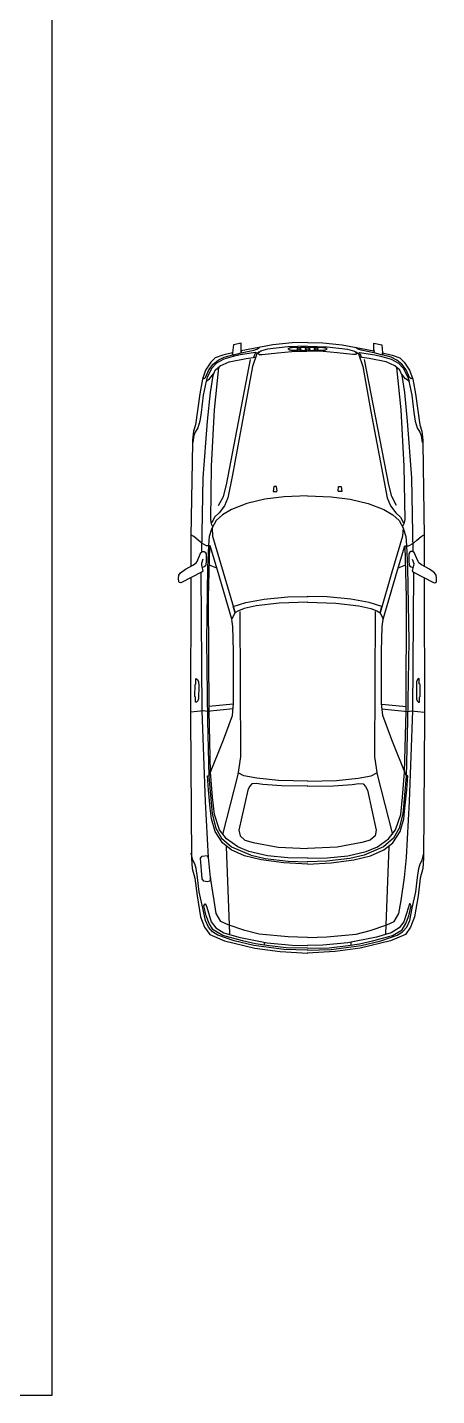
# Model space of a CAD drawing. Header units: inches. Extents: x -50197 to -1492, y -75204 to 801.
# Drawn here: x -21706 to -18764, y -19253 to -9413 of the extents above; entities that cross this region are included whole.
import ezdxf

# ---------------------------------------------------------------- set-up
doc = ezdxf.new("R2010")
doc.units = ezdxf.units.IN
doc.header["$MEASUREMENT"] = 0
doc.layers.add('cad-block.com', color=7, linetype='Continuous')

# ---------------------------------------------------------------- blocks, each defined once
blk = doc.blocks.new('A$C25803E90')
for p, q in [((1600.3, 1631.2), (1619.8, 1583.1)), ((2601.6, 1463.1), (2617.7, 1636.8)), ((3624.3, 1513.3), (4252.8, 1489.5)), ((79.3, 1304.2), (107.7, 1317)), ((4312.5, 1240), (4333.7, 1240)), ((4312.5, 615.9), (4333.7, 615.9)), ((79.3, 551.7), (107.7, 538.9)), ((2601.6, 392.8), (2617.7, 219)), ((3624.3, 342.5), (4252.8, 366.4)), ((1600.3, 224.7), (1619.8, 272.7))]:
    blk.add_line(p, q)
for points in [[(1558.2, 1679.7), (1590.1, 1691), (1603, 1690.6), (1632, 1683), (1642.5, 1680.1), (1650.2, 1684.6), (1728.8, 1838.1), (1726.4, 1847.4), (1721.2, 1853.9), (1695.4, 1855.9), (1672, 1852.2), (1656.2, 1840.2), (1630, 1805.1), (1597.8, 1747.4), (1583.3, 1728.5), (1574.4, 1722.1), (1511.1, 1695.5), (1503.4, 1682.2), (1503.4, 1671.3), (1506.6, 1662.8), (1520.7, 1657.2), (1580.4, 1655.6), (1606.2, 1662), (1614.3, 1671.7), (1617.5, 1684.2)], [(0, 927.5), (3.6, 1038.2), (17.1, 1176.9), (58.9, 1404.9), (5, 1404.9), (16.3, 1460.9), (73.4, 1466.5), (90.3, 1537.1), (110.4, 1590.9), (141.8, 1623.4), (199, 1660.4), (264, 1683.9), (369.4, 1703), (591.7, 1734.4), (637.7, 1748.9), (702.7, 1755.7), (725.1, 1755.7), (1392.8, 1766.9), (1608.8, 1767.1)], [(255.5, 1676.9), (262.4, 1672.1), (252.6, 1661.3), (197.8, 1636.8), (156.7, 1606.5), (126.3, 1570.3), (105.8, 1528.3), (88.1, 1465.6), (73.5, 1466.6), (90.1, 1466.6), (74.4, 1406), (58.8, 1406), (74.4, 1405), (55.8, 1313), (48, 1292.5), (35.3, 1272.9)], [(1501.7, 1687.8), (974.4, 1677.1), (564.9, 1647.7), (358.8, 1626.3), (238.3, 1607.6), (198.7, 1591.8), (168.4, 1556.6), (138.1, 1492.1), (114.6, 1369.8), (106.7, 1303.3)], [(278.4, 1655.6), (379.6, 1678.5), (503.8, 1691.8), (565.1, 1702.2), (614.6, 1715.5), (644.2, 1734.7), (670, 1744.3), (718.8, 1752.4)], [(1867.9, 926.5), (1874.6, 1132.3), (1893.6, 1296.7), (1912.6, 1384), (1929.4, 1425.3), (1944, 1451.1), (1989.8, 1472.3), (1636.2, 1575.2), (1461.2, 1628), (1461.2, 1639.4), (1461.9, 1654.6), (1443.7, 1688.9), (1422.3, 1714.7), (1395.7, 1745.9), (1382.8, 1767.2)], [(4279.2, 928.3), (4274.6, 1067.5), (4254.9, 1276.3), (4227.7, 1379.2), (4188.3, 1498.7), (4164.1, 1551.6), (4106.6, 1584.9), (4012.8, 1600), (3846.3, 1625.8), (3702.5, 1639.4), (3299.5, 1660.6), (2648.6, 1684.8), (1654.8, 1691.9)], [(1692.5, 1767.3), (2694.8, 1768.6), (3709.2, 1761.6), (3783.5, 1757), (3850.9, 1738.4), (3978.6, 1722.2), (4129.6, 1696.6), (4204, 1668.8), (4257.4, 1631.6), (4303.8, 1524.8), (4354.4, 1306.6), (4379.9, 1125.5), (4391.5, 925.9)], [(2416.7, 1730.9), (2423.5, 1718.8), (2439.9, 1711.6), (2465.6, 1710.6), (2561.6, 1710.9), (2576.6, 1715.6), (2585.5, 1725.5), (2585.5, 1732.7), (2550.5, 1732.3), (2546.6, 1737.7), (2458.8, 1737), (2453.5, 1730.5), (2417.1, 1731.2)], [(2634.7, 1463.1), (2652.5, 1649.6), (2649.1, 1673.3), (2654.2, 1721.6), (2658.4, 1766.5)], [(4370, 925.3), (4365.4, 1097.8), (4335.2, 1314.1), (4303.4, 1454.8), (4261, 1572.8), (4238.3, 1610.6), (4205, 1640.9), (4156.6, 1662.1), (4067.3, 1680.2), (3949.2, 1705.9), (3847.8, 1719.6), (3782.7, 1728.6), (3749.4, 1737.7), (3722.2, 1752.8), (3672.2, 1764.9)], [(4354.8, 928.3), (4353.3, 1082.7), (4336.7, 1220.3), (4323.1, 1302), (4303.4, 1395.8), (4264, 1538), (4223.2, 1607.6), (4177.8, 1634.8), (4121.7, 1656), (4052.1, 1672.7), (4035.5, 1665.1), (4035.5, 1660.6), (4059.7, 1653), (4167.2, 1619.7), (4209.5, 1586.4), (4244.3, 1528.9), (4276.1, 1423), (4317, 1217.3), (4333.7, 1038.8), (4336.7, 926.8)], [(61.7, 1262.2), (68.6, 1279.8), (81.3, 1293.5), (173.3, 1324.8), (495.3, 1382.5), (951.8, 1468.2), (1116.6, 1500.5), (1174.7, 1525.3), (1226.1, 1562.9), (1256.3, 1596.3), (1296.1, 1616.7)], [(78.4, 1292.5), (72.5, 1302.3), (88.1, 1411.8), (100.9, 1462.7), (119.5, 1529.2), (147.8, 1582.1), (184.1, 1615.3), (248.7, 1649.6), (279, 1657.4), (262.4, 1631.9), (226.1, 1603.6)], [(178.8, 1567), (483.2, 1598.6), (889.6, 1619.7), (1272.3, 1626.8), (1304.2, 1619.9), (1322.3, 1611.3)], [(1102.4, 927.1), (1109.6, 1096.6), (1127.2, 1234.1), (1158.4, 1364.4), (1200.8, 1475.5), (1240, 1540.3), (1280.8, 1585.9), (1332.6, 1614.2), (1393.7, 1610.3), (1651.6, 1533.6), (1945, 1448.9), (1899.2, 1462.8), (1868.7, 1371.7), (1845.5, 1239.7), (1829.8, 1069.7), (1826.5, 924.3)], [(1334, 1615.8), (1394.2, 1634.8), (1460.4, 1639.4), (1618, 1647), (2145.1, 1655.4), (2719.7, 1646.7), (3120.5, 1637.8), (3389.1, 1613.8), (3492.8, 1586.4), (3564, 1545.7), (3627, 1474.6), (3686.5, 1334.2), (3710.1, 1231.9), (3729.8, 1067.6), (3733.7, 924.9)], [(3709.1, 926.8), (3705.2, 1069.8), (3690.9, 1216.6), (3659.7, 1349.2), (3627.2, 1429.8), (3570, 1510.4), (3503.7, 1559.7), (3393.1, 1597.4), (3269.6, 1611.7), (3088.9, 1624.7), (2651.3, 1636.4), (1834.4, 1639), (1463.8, 1629.9)], [(3750.4, 926.9), (3742.6, 1098.1), (3720.9, 1261.4), (3691.4, 1380.5), (3647.1, 1475.9), (3597.9, 1539.9), (3516.1, 1593), (3426.1, 1619.6), (3349.3, 1628.4), (3216.4, 1641.2), (3115, 1648.1), (3114, 1636.3), (2858.4, 1533.3), (2682.6, 1468.1), (2595.6, 1459), (2218.7, 1459), (2043.1, 1464.9), (1991.1, 1472)], [(1172.3, 1567.2), (1107.7, 1532.8), (1023.7, 1511.3), (122.5, 1338.4)], [(1935.4, 1415.2), (2979.3, 1409.3), (3107.1, 1428.2), (3536.8, 1539.6)], [(3155.2, 926.8), (3148.7, 1136.1), (3133.1, 1292), (3116.2, 1385.6), (3095.4, 1427.2)], [(3191.6, 925.5), (3189, 1115.3), (3177.3, 1249.1), (3172.1, 1297.2), (3174.7, 1328.4), (3192.9, 1345.3), (3218.9, 1358.3), (3506.3, 1422), (3546.6, 1412.9), (3577.8, 1379.1), (3596, 1318), (3628.5, 1140), (3638.9, 928.1)], [(26.5, 928.6), (28.4, 998.1), (32.4, 1068.5), (49, 1215.2), (62.7, 1266.1), (80.3, 1282.7), (87.2, 1274.9), (87.2, 1253.4), (74.4, 1140.9), (64.7, 1040.1), (61.7, 978.5), (62.7, 930.6)], [(1069.6, 1147), (1035.2, 1151), (1034.4, 1169.3), (1070.4, 1174.1), (1070.4, 1147.8)], [(0, 928.4), (3.6, 817.7), (17.1, 679), (58.9, 451), (5, 451), (16.3, 395), (73.4, 389.4), (90.3, 318.8), (110.4, 265), (141.8, 232.5), (199, 195.5), (264, 172), (369.4, 152.9), (591.7, 121.5), (637.7, 107), (702.7, 100.2), (725.1, 100.2), (1392.8, 89), (1608.8, 88.7)], [(26.5, 927.3), (28.4, 857.8), (32.4, 787.4), (49, 640.7), (62.7, 589.8), (80.3, 573.2), (87.2, 581), (87.2, 602.5), (74.4, 715), (64.7, 815.8), (61.7, 877.4), (62.7, 925.3)], [(1102.4, 928.8), (1109.6, 759.3), (1127.2, 621.8), (1158.4, 491.5), (1200.8, 380.3), (1240, 315.6), (1280.8, 270), (1332.6, 241.6), (1393.7, 245.6), (1651.6, 322.3), (1945, 407), (1899.2, 393.1), (1868.7, 484.2), (1845.5, 616.2), (1829.8, 786.2), (1826.5, 931.6)], [(1334, 240.1), (1394.2, 221), (1460.4, 216.5), (1618, 208.9), (2145.1, 200.5), (2719.7, 209.2), (3120.5, 218.1), (3389.1, 242.1), (3492.8, 269.5), (3564, 310.1), (3627, 381.3), (3686.5, 521.7), (3710.1, 624), (3729.8, 788.3), (3733.7, 931)], [(1867.9, 929.4), (1874.6, 723.6), (1893.6, 559.2), (1912.6, 471.9), (1929.4, 430.5), (1944, 404.8), (1989.8, 383.6), (1636.2, 280.7), (1461.2, 227.9), (1461.2, 216.5), (1461.9, 201.3), (1443.7, 167), (1422.3, 141.2), (1395.7, 110), (1382.8, 88.7)], [(3709.1, 929.1), (3705.2, 786.1), (3690.9, 639.3), (3659.7, 506.7), (3627.2, 426.1), (3570, 345.5), (3503.7, 296.1), (3393.1, 258.4), (3269.6, 244.2), (3088.9, 231.2), (2651.3, 219.5), (1834.4, 216.9), (1463.8, 226)], [(4279.2, 927.5), (4274.6, 788.4), (4254.9, 579.6), (4227.7, 476.7), (4188.3, 357.2), (4164.1, 304.3), (4106.6, 271), (4012.8, 255.8), (3846.3, 230.1), (3702.5, 216.5), (3299.5, 195.3), (2648.6, 171.1), (1654.8, 164)], [(1692.5, 88.6), (2694.8, 87.3), (3709.2, 94.3), (3783.5, 98.9), (3850.9, 117.5), (3978.6, 133.7), (4129.6, 159.3), (4204, 187.1), (4257.4, 224.3), (4303.8, 331.1), (4354.4, 549.3), (4379.9, 730.4), (4391.5, 930)], [(3750.4, 929), (3742.6, 757.8), (3720.9, 594.5), (3691.4, 475.4), (3647.1, 380), (3597.9, 316), (3516.1, 262.9), (3426.1, 236.3), (3349.3, 227.4), (3216.4, 214.7), (3115, 207.8), (3114, 219.6), (2858.4, 322.6), (2682.6, 387.8), (2595.6, 396.8), (2218.7, 396.8), (2043.1, 391), (1991.1, 383.9)], [(3155.2, 929.1), (3148.7, 719.8), (3133.1, 563.9), (3116.2, 470.3), (3095.4, 428.7)], [(3191.6, 930.4), (3189, 740.6), (3177.3, 606.8), (3172.1, 558.7), (3174.7, 527.5), (3192.9, 510.6), (3218.9, 497.6), (3506.3, 433.9), (3546.6, 443), (3577.8, 476.8), (3596, 537.9), (3628.5, 715.9), (3638.9, 927.8)], [(4370, 930.6), (4365.4, 758.1), (4335.2, 541.8), (4303.4, 401.1), (4261, 283.1), (4238.3, 245.3), (4205, 215), (4156.6, 193.8), (4067.3, 175.7), (3949.2, 149.9), (3847.8, 136.3), (3782.7, 127.3), (3749.4, 118.2), (3722.2, 103), (3672.2, 90.9)], [(4354.8, 927.5), (4353.3, 773.2), (4336.7, 635.6), (4323.1, 553.9), (4303.4, 460.1), (4264, 317.9), (4223.2, 248.3), (4177.8, 221), (4121.7, 199.9), (4052.1, 183.2), (4035.5, 190.8), (4035.5, 195.3), (4059.7, 202.9), (4167.2, 236.2), (4209.5, 269.5), (4244.3, 326.9), (4276.1, 432.8), (4317, 638.6), (4333.7, 817.1), (4336.7, 929.1)], [(1069.6, 708.9), (1035.2, 704.9), (1034.4, 686.5), (1070.4, 681.7), (1070.4, 708.1)], [(61.7, 593.7), (68.6, 576.1), (81.3, 562.4), (173.3, 531.1), (495.3, 473.4), (951.8, 387.7), (1116.6, 355.4), (1174.7, 330.6), (1226.1, 292.9), (1256.3, 259.6), (1296.1, 239.1)], [(255.5, 178.9), (262.4, 183.8), (252.6, 194.6), (197.8, 219.1), (156.7, 249.4), (126.3, 285.6), (105.8, 327.6), (88.1, 390.2), (73.5, 389.3), (90.1, 389.3), (74.4, 449.9), (58.8, 449.9), (74.4, 450.9), (55.8, 542.8), (48, 563.4), (35.3, 583)], [(78.4, 563.4), (72.5, 553.6), (88.1, 444), (100.9, 393.2), (119.5, 326.7), (147.8, 273.8), (184.1, 240.6), (248.7, 206.3), (279, 198.5), (262.4, 223.9), (226.1, 252.3)], [(1501.7, 168), (974.4, 178.7), (564.9, 208.2), (358.8, 229.6), (238.3, 248.3), (198.7, 264.1), (168.4, 299.3), (138.1, 363.8), (114.6, 486.1), (106.7, 552.6)], [(1172.3, 288.6), (1107.7, 323.1), (1023.7, 344.6), (122.5, 517.5)], [(1935.4, 440.7), (2979.3, 446.6), (3107.1, 427.7), (3536.8, 316.3)], [(2634.7, 392.8), (2652.5, 206.3), (2649.1, 182.6), (2654.2, 134.3), (2658.4, 89.4)], [(178.8, 288.9), (483.2, 257.3), (889.6, 236.2), (1272.3, 229.1), (1304.2, 236), (1322.3, 244.6)], [(278.4, 200.3), (379.6, 177.4), (503.8, 164.1), (565.1, 153.7), (614.6, 140.4), (644.2, 121.2), (670, 111.6), (718.8, 103.5)], [(1558.2, 176.2), (1590.1, 164.9), (1603, 165.3), (1632, 172.9), (1642.5, 175.8), (1650.2, 171.3), (1728.8, 17.7), (1726.4, 8.5), (1721.2, 2), (1695.4, 0), (1672, 3.6), (1656.2, 15.7), (1630, 50.8), (1597.8, 108.4), (1583.3, 127.4), (1574.4, 133.8), (1511.1, 160.4), (1503.4, 173.7), (1503.4, 184.6), (1506.6, 193.1), (1520.7, 198.7), (1580.4, 200.3), (1606.2, 193.9), (1614.3, 184.2), (1617.5, 171.7)], [(3848.6, 231.2), (3872.5, 226.5), (3877.3, 205.8), (3874.1, 183.5), (3856.6, 170.8), (3707, 158.1), (3694.3, 169.2), (3689.5, 207.4), (3705.4, 213.7)], [(2416.7, 125), (2423.5, 137.1), (2439.9, 144.3), (2465.6, 145.3), (2561.6, 145), (2576.6, 140.3), (2585.5, 130.3), (2585.5, 123.2), (2550.5, 123.6), (2546.6, 118.2), (2458.8, 118.9), (2453.5, 125.4), (2417.1, 124.6)]]:
    blk.add_lwpolyline(points)
for points in [[(46, 1001.5, -0.1542), (48.4, 1000.6, -0.089935), (50.8, 998.1, -0.049765), (53, 994, -0.031256), (55, 988.5, -0.022257), (56.6, 981.8, -0.017575), (57.8, 974.1, -0.015137), (58.6, 965.7, -0.014079), (58.9, 957, -0.014079), (58.7, 948.3, -0.015137), (58, 940, -0.017575), (56.9, 932.3, -0.022257), (55.4, 925.5, -0.031256), (53.5, 920, -0.049765), (51.3, 915.8, -0.089935), (49, 913.3, -0.1542), (46.5, 912.4, -0.1542), (44.1, 913.2, -0.089935), (41.7, 915.8, -0.049765), (39.5, 919.9, -0.031256), (37.5, 925.4, -0.022257), (35.9, 932.1, -0.017575), (34.7, 939.8, -0.015137), (33.9, 948.2, -0.014079), (33.6, 956.9, -0.014079), (33.8, 965.6, -0.015137), (34.5, 973.9, -0.017575), (35.6, 981.6, -0.022257), (37.1, 988.4, -0.031256), (39, 993.9, -0.049765), (41.2, 998.1, -0.089935), (43.5, 1000.6, -0.1542)], [(46.2, 1066.2, -0.157943), (48.6, 1065.4, -0.089863), (50.9, 1062.8, -0.04893), (53.1, 1058.7, -0.030507), (54.9, 1053.2, -0.021648), (56.5, 1046.5, -0.017064), (57.6, 1038.8, -0.014682), (58.3, 1030.5, -0.013651), (58.6, 1021.8, -0.013651), (58.4, 1013.2, -0.014682), (57.7, 1004.8, -0.017064), (56.6, 997.2, -0.021648), (55.1, 990.4, -0.030507), (53.3, 984.9, -0.04893), (51.2, 980.8, -0.089863), (48.9, 978.2, -0.157943), (46.5, 977.4, -0.157943), (44.1, 978.2, -0.089863), (41.8, 980.8, -0.04893), (39.7, 984.9, -0.030507), (37.9, 990.4, -0.021648), (36.3, 997.1, -0.017064), (35.2, 1004.8, -0.014682), (34.4, 1013.1, -0.013651), (34.2, 1021.8, -0.013651), (34.4, 1030.4, -0.014682), (35.1, 1038.8, -0.017064), (36.2, 1046.4, -0.021648), (37.7, 1053.2, -0.030507), (39.5, 1058.7, -0.04893), (41.6, 1062.8, -0.089863), (43.9, 1065.3, -0.157943)], [(46, 854.4, -0.1542), (43.5, 855.3, -0.089935), (41.2, 857.8, -0.049765), (39, 861.9, -0.031256), (37.1, 867.5, -0.022257), (35.6, 874.3, -0.017575), (34.5, 882, -0.015137), (33.8, 890.3, -0.014079), (33.6, 899, -0.014079), (33.9, 907.7, -0.015137), (34.7, 916.1, -0.017575), (35.9, 923.7, -0.022257), (37.5, 930.5, -0.031256), (39.5, 936, -0.049765), (41.7, 940.1, -0.089935), (44.1, 942.6, -0.1542), (46.5, 943.5, -0.1542), (49, 942.6, -0.089935), (51.3, 940.1, -0.049765), (53.5, 935.9, -0.031256), (55.4, 930.4, -0.022257), (56.9, 923.6, -0.017575), (58, 915.9, -0.015137), (58.7, 907.5, -0.014079), (58.9, 898.9, -0.014079), (58.6, 890.2, -0.015137), (57.8, 881.8, -0.017575), (56.6, 874.1, -0.022257), (55, 867.4, -0.031256), (53, 861.9, -0.049765), (50.8, 857.7, -0.089935), (48.4, 855.2, -0.1542)], [(46.2, 789.7, -0.157943), (43.9, 790.5, -0.089863), (41.6, 793.1, -0.04893), (39.5, 797.2, -0.030507), (37.7, 802.7, -0.021648), (36.2, 809.4, -0.017064), (35.1, 817.1, -0.014682), (34.4, 825.5, -0.013651), (34.2, 834.1, -0.013651), (34.4, 842.8, -0.014682), (35.2, 851.1, -0.017064), (36.3, 858.8, -0.021648), (37.9, 865.5, -0.030507), (39.7, 871, -0.04893), (41.8, 875.1, -0.089863), (44.1, 877.6, -0.157943), (46.5, 878.5, -0.157943), (48.9, 877.6, -0.089863), (51.2, 875.1, -0.04893), (53.3, 871, -0.030507), (55.1, 865.5, -0.021648), (56.6, 858.7, -0.017064), (57.7, 851, -0.014682), (58.4, 842.7, -0.013651), (58.6, 834, -0.013651), (58.3, 825.4, -0.014682), (57.6, 817.1, -0.017064), (56.5, 809.4, -0.021648), (54.9, 802.7, -0.030507), (53.1, 797.1, -0.04893), (50.9, 793, -0.089863), (48.6, 790.5, -0.157943)]]:
    blk.add_lwpolyline(points, format="xyb", close=True)

msp = doc.modelspace()

# ---------------------------------------------------------------- linework, layer by layer
for p, q in [((-21531.3, -3617.5), (-21531.3, -18857.5)), ((-21531.3, -18857.5), (-21531.3, -19252.6)), ((-21531.3, -19252.6), (-21890.9, -19252.6))]:
    msp.add_line(p, q)

# ---------------------------------------------------------------- block references
at = {"layer": 'cad-block.com', "rotation": 270}
msp.add_blockref('A$C25803E90', (-20619.9, -11679.5), dxfattribs=at)

doc.saveas('drawing.dxf')
